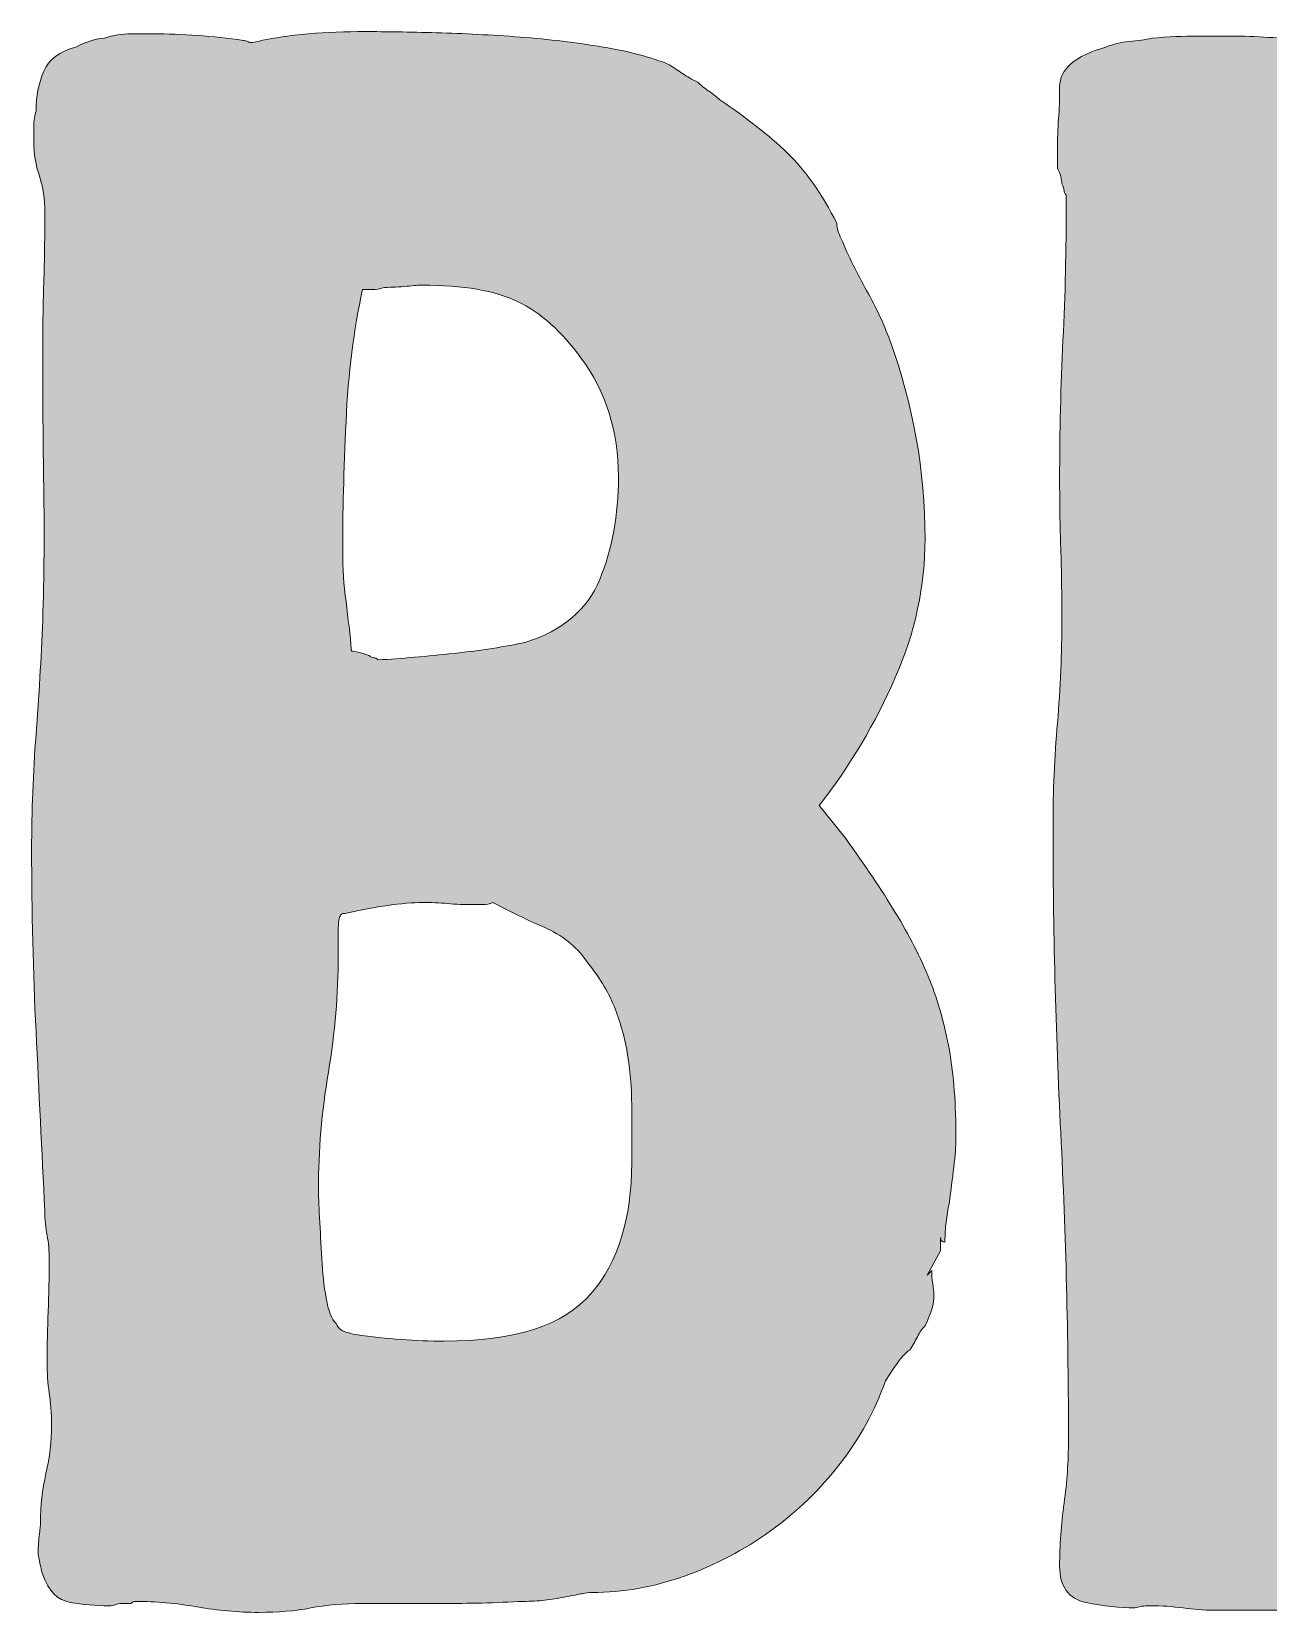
# Model space of a CAD drawing. Header units: inches. Extents: x 97 to 984, y -1026 to -54.
# Drawn here: x 107.5 to 319.1, y -324.4 to -53.7 of the extents above; entities that cross this region are included whole.
import ezdxf

# ---------------------------------------------------------------- set-up
doc = ezdxf.new("R2010")
doc.units = ezdxf.units.IN
doc.header["$MEASUREMENT"] = 0
doc.layers.add('Layer 1', color=7, linetype='Continuous')

# ---------------------------------------------------------------- blocks, each defined once
blk = doc.blocks.new('block 13')
at = {"layer": 'Layer 1', "true_color": 0xea2625}
h = blk.add_hatch(color=20, dxfattribs=at)
h.dxf.hatch_style = 2
edge = h.paths.add_edge_path()
edge.add_spline(control_points=[(242.29, -186.24), (242.29, -186.24), (246.82, -191.9), (246.82, -191.9), (250.09, -196.43), (252.92, -200.65), (255.31, -204.54), (257.7, -208.45), (259.65, -212.28), (261.16, -216.06), (262.67, -219.83), (263.81, -223.86), (264.56, -228.14), (265.32, -232.42), (265.69, -237.45), (265.69, -243.24), (265.69, -244.5), (265.56, -246.13), (265.32, -248.14), (265.06, -250.16), (264.81, -252.17), (264.56, -254.18), (264.31, -255.45), (264.12, -256.58), (264, -257.58), (263.87, -258.59), (263.81, -259.72), (263.81, -260.98), (263.3, -260.98), (263.05, -260.73), (263.05, -260.22), (263.05, -260.22), (263.05, -262.49), (263.05, -262.49), (263.05, -262.49), (260.79, -266.64), (260.79, -266.64), (260.79, -266.64), (261.54, -265.88), (261.54, -265.88), (261.54, -266.64), (261.6, -267.4), (261.73, -268.15), (261.85, -268.91), (261.92, -269.54), (261.92, -270.04), (261.92, -271.55), (261.41, -273.31), (260.41, -275.32), (259.9, -275.83), (259.46, -276.45), (259.09, -277.21), (258.71, -277.96), (258.27, -278.72), (257.77, -279.47), (257.01, -279.98), (256.13, -280.98), (255.12, -282.49), (255.12, -282.49), (253.62, -284.76), (253.62, -284.76), (251.85, -289.8), (249.27, -294.51), (245.88, -298.91), (242.48, -303.32), (238.51, -307.16), (233.98, -310.43), (229.46, -313.7), (224.55, -316.28), (219.26, -318.17), (213.98, -320.05), (208.69, -321), (203.41, -321), (202.9, -321), (202.33, -321.06), (201.71, -321.19), (201.08, -321.32), (200.13, -321.5), (198.88, -321.75), (197.62, -322.01), (196.42, -322.19), (195.29, -322.32), (194.16, -322.45), (192.96, -322.51), (191.7, -322.51), (186.92, -322.76), (182.27, -322.88), (177.74, -322.88), (173.21, -322.88), (168.68, -322.88), (164.15, -322.88), (160.88, -322.88), (157.92, -323.14), (155.28, -323.64), (152.64, -324.15), (149.68, -324.39), (146.41, -324.39), (142.88, -324.39), (139.36, -324.08), (135.84, -323.45), (132.31, -322.83), (128.79, -322.51), (125.27, -322.51), (125.02, -322.51), (124.76, -322.64), (124.52, -322.88), (124.52, -322.88), (123.01, -322.88), (123.01, -322.88), (122.5, -322.88), (122.12, -322.95), (121.87, -323.07), (121.62, -323.2), (121.24, -323.26), (120.74, -323.26), (118.48, -323.26), (116.27, -323.07), (114.13, -322.7), (111.99, -322.32), (110.42, -320.75), (109.42, -317.98), (108.91, -315.97), (108.66, -314.71), (108.66, -314.2), (108.66, -312.95), (108.72, -311.88), (108.85, -310.99), (108.97, -310.12), (109.04, -309.42), (109.04, -308.92), (109.04, -306.15), (109.35, -303.39), (109.98, -300.61), (110.61, -297.85), (110.93, -295.08), (110.93, -292.31), (110.93, -290.3), (110.8, -288.48), (110.55, -286.84), (110.29, -285.2), (110.17, -283.38), (110.17, -281.36), (110.17, -278.6), (110.23, -275.76), (110.36, -272.87), (110.48, -269.98), (110.55, -267.02), (110.55, -264), (110.55, -262.49), (110.42, -261.11), (110.17, -259.84), (109.92, -258.59), (109.79, -257.2), (109.79, -255.69), (109.29, -245.38), (108.78, -235.12), (108.28, -224.93), (107.78, -214.74), (107.53, -204.36), (107.53, -193.79), (107.53, -187.24), (107.78, -180.7), (108.28, -174.16), (108.78, -167.62), (109.16, -161.08), (109.42, -154.53), (109.66, -146.98), (109.73, -139.37), (109.6, -131.69), (109.48, -124.02), (109.42, -116.4), (109.42, -108.85), (109.42, -104.83), (109.48, -100.8), (109.6, -96.77), (109.73, -92.75), (109.79, -88.72), (109.79, -84.69), (109.79, -82.43), (109.48, -80.35), (108.85, -78.46), (108.22, -76.58), (107.91, -74.63), (107.91, -72.61), (107.91, -71.86), (107.91, -70.98), (107.91, -69.97), (107.91, -68.97), (108.03, -68.08), (108.28, -67.33), (108.28, -64.82), (108.72, -62.55), (109.6, -60.53), (110.48, -58.52), (112.31, -57.14), (115.08, -56.38), (117.09, -55.38), (118.72, -54.87), (119.99, -54.87), (121.5, -54.37), (123.01, -54.12), (124.52, -54.12), (126.02, -54.12), (127.28, -54.12), (128.29, -54.12), (133.32, -54.12), (138.48, -54.5), (143.77, -55.25), (144.01, -55.25), (144.27, -55.31), (144.52, -55.44), (144.77, -55.57), (145.02, -55.63), (145.28, -55.63), (148.54, -54.87), (151.75, -54.37), (154.9, -54.12), (158.04, -53.87), (161.25, -53.74), (164.53, -53.74), (168.05, -53.74), (172.14, -53.8), (176.8, -53.93), (181.45, -54.06), (186.23, -54.31), (191.14, -54.68), (196.05, -55.06), (200.77, -55.63), (205.3, -56.38), (209.83, -57.14), (213.6, -58.15), (216.62, -59.4), (217.37, -59.91), (218.13, -60.41), (218.89, -60.91), (219.64, -61.42), (220.52, -61.92), (221.53, -62.42), (222.03, -62.93), (222.66, -63.43), (223.42, -63.93), (224.17, -64.44), (224.8, -64.94), (225.3, -65.44), (229.83, -68.46), (233.66, -71.48), (236.82, -74.5), (239.96, -77.52), (242.79, -81.55), (245.31, -86.58), (245.31, -87.34), (245.56, -88.22), (246.07, -89.22), (247.32, -92.24), (248.77, -95.2), (250.41, -98.09), (252.04, -100.99), (253.36, -103.82), (254.37, -106.59), (258.39, -117.66), (260.41, -128.99), (260.41, -140.56), (260.41, -148.62), (258.71, -156.55), (255.31, -164.34), (251.91, -172.15), (247.58, -179.44), (242.29, -186.24)], knot_values=[0, 0, 0, 0, 1, 1, 1, 2, 2, 2, 3, 3, 3, 4, 4, 4, 5, 5, 5, 6, 6, 6, 7, 7, 7, 8, 8, 8, 9, 9, 9, 10, 10, 10, 11, 11, 11, 12, 12, 12, 13, 13, 13, 14, 14, 14, 15, 15, 15, 16, 16, 16, 17, 17, 17, 18, 18, 18, 19, 19, 19, 20, 20, 20, 21, 21, 21, 22, 22, 22, 23, 23, 23, 24, 24, 24, 25, 25, 25, 26, 26, 26, 27, 27, 27, 28, 28, 28, 29, 29, 29, 30, 30, 30, 31, 31, 31, 32, 32, 32, 33, 33, 33, 34, 34, 34, 35, 35, 35, 36, 36, 36, 37, 37, 37, 38, 38, 38, 39, 39, 39, 40, 40, 40, 41, 41, 41, 42, 42, 42, 43, 43, 43, 44, 44, 44, 45, 45, 45, 46, 46, 46, 47, 47, 47, 48, 48, 48, 49, 49, 49, 50, 50, 50, 51, 51, 51, 52, 52, 52, 53, 53, 53, 54, 54, 54, 55, 55, 55, 56, 56, 56, 57, 57, 57, 58, 58, 58, 59, 59, 59, 60, 60, 60, 61, 61, 61, 62, 62, 62, 63, 63, 63, 64, 64, 64, 65, 65, 65, 66, 66, 66, 67, 67, 67, 68, 68, 68, 69, 69, 69, 70, 70, 70, 71, 71, 71, 72, 72, 72, 73, 73, 73, 74, 74, 74, 75, 75, 75, 76, 76, 76, 77, 77, 77, 78, 78, 78, 79, 79, 79, 80, 80, 80, 81, 81, 81, 82, 82, 82, 83, 83, 83, 84, 84, 84, 85, 85, 85, 86, 86, 86, 87, 87, 87, 88, 88, 88, 89, 89, 89, 89], degree=3, periodic=1)
edge = h.paths.add_edge_path()
edge.add_spline(control_points=[(186.42, -202.85), (185.91, -203.1), (185.35, -203.22), (184.72, -203.22), (184.09, -203.22), (183.53, -203.22), (183.02, -203.22), (181.51, -203.22), (180.07, -203.16), (178.68, -203.03), (177.3, -202.91), (175.85, -202.85), (174.34, -202.85), (172.83, -202.85), (170.76, -203.03), (168.11, -203.41), (165.47, -203.79), (163.14, -204.23), (161.13, -204.73), (160.63, -204.73), (160.38, -204.86), (160.38, -205.11), (160.12, -205.36), (160, -206.24), (160, -207.75), (160, -207.75), (160, -211.9), (160, -211.9), (160, -218.45), (159.43, -225.12), (158.3, -231.91), (157.17, -238.71), (156.6, -245.38), (156.6, -251.92), (156.6, -252.93), (156.66, -254.56), (156.79, -256.83), (156.92, -259.09), (157.04, -261.42), (157.17, -263.81), (157.29, -266.2), (157.54, -268.47), (157.92, -270.6), (158.3, -272.75), (158.86, -274.19), (159.62, -274.94), (159.87, -275.45), (160.19, -275.83), (160.56, -276.08), (160.94, -276.33), (161.76, -276.58), (163.02, -276.83), (168.3, -277.59), (173.34, -277.96), (178.12, -277.96), (190.2, -277.96), (198.56, -275.26), (203.22, -269.85), (207.87, -264.44), (210.2, -256.95), (210.2, -247.39), (210.2, -243.87), (210.2, -240.59), (210.2, -237.57), (210.2, -234.55), (209.95, -231.53), (209.45, -228.51), (208.94, -225.75), (208.19, -223.11), (207.18, -220.59), (206.18, -218.07), (204.54, -215.43), (202.28, -212.66), (200.77, -210.4), (198.37, -208.51), (195.11, -207), (193.84, -206.5), (192.46, -205.87), (190.95, -205.11), (189.44, -204.36), (187.93, -203.6), (186.42, -202.85)], knot_values=[0, 0, 0, 0, 1, 1, 1, 2, 2, 2, 3, 3, 3, 4, 4, 4, 5, 5, 5, 6, 6, 6, 7, 7, 7, 8, 8, 8, 9, 9, 9, 10, 10, 10, 11, 11, 11, 12, 12, 12, 13, 13, 13, 14, 14, 14, 15, 15, 15, 16, 16, 16, 17, 17, 17, 18, 18, 18, 19, 19, 19, 20, 20, 20, 21, 21, 21, 22, 22, 22, 23, 23, 23, 24, 24, 24, 25, 25, 25, 26, 26, 26, 27, 27, 27, 27], degree=3, periodic=1)
edge = h.paths.add_edge_path()
edge.add_spline(control_points=[(164.15, -97.91), (162.64, -104.7), (161.7, -112.25), (161.32, -120.55), (160.94, -128.86), (160.75, -136.28), (160.75, -142.83), (160.75, -145.6), (160.94, -148.43), (161.32, -151.32), (161.7, -154.22), (162.01, -157.05), (162.26, -159.81), (162.76, -159.81), (163.77, -160.07), (165.28, -160.57), (165.53, -160.82), (165.78, -160.94), (166.04, -160.94), (166.29, -160.94), (166.54, -161.08), (166.79, -161.32), (170.82, -161.08), (175.15, -160.7), (179.82, -160.19), (184.47, -159.69), (188.56, -159.06), (192.09, -158.3), (198.37, -156.29), (202.59, -152.71), (204.73, -147.54), (206.87, -142.39), (207.94, -136.54), (207.94, -129.99), (207.94, -122.19), (205.8, -115.4), (201.52, -109.61), (198.25, -105.08), (194.66, -101.87), (190.76, -99.98), (186.86, -98.09), (181.38, -97.15), (174.34, -97.15), (173.84, -97.15), (172.96, -97.22), (171.7, -97.34), (170.44, -97.47), (169.18, -97.53), (167.93, -97.53), (167.17, -97.78), (166.47, -97.91), (165.85, -97.91), (165.22, -97.91), (164.65, -97.91), (164.15, -97.91)], knot_values=[0, 0, 0, 0, 1, 1, 1, 2, 2, 2, 3, 3, 3, 4, 4, 4, 5, 5, 5, 6, 6, 6, 7, 7, 7, 8, 8, 8, 9, 9, 9, 10, 10, 10, 11, 11, 11, 12, 12, 12, 13, 13, 13, 14, 14, 14, 15, 15, 15, 16, 16, 16, 17, 17, 17, 18, 18, 18, 18], degree=3, periodic=1)
h = blk.add_hatch(color=20, dxfattribs=at)
h.dxf.hatch_style = 2
edge = h.paths.add_edge_path()
edge.add_spline(control_points=[(332.13, -279.85), (338.17, -279.85), (344.14, -279.92), (350.06, -280.04), (355.97, -280.17), (361.82, -280.36), (367.61, -280.61), (370.38, -280.86), (373.21, -281.11), (376.11, -281.36), (379, -281.61), (381.83, -281.74), (384.6, -281.74), (386.11, -281.74), (387.74, -281.61), (389.51, -281.36), (391.26, -281.11), (393.03, -280.98), (394.79, -280.98), (394.79, -280.98), (404.23, -280.98), (404.23, -280.98), (406.49, -281.49), (408.88, -282.44), (411.4, -283.82), (413.91, -285.2), (415.17, -287.4), (415.17, -290.42), (415.17, -293.95), (415.24, -297.59), (415.37, -301.37), (415.49, -305.14), (415.3, -308.79), (414.8, -312.31), (414.29, -315.09), (412.28, -317.6), (408.76, -319.87), (405.23, -322.13), (401.71, -323.26), (398.19, -323.26), (398.19, -323.26), (370.63, -323.26), (370.63, -323.26), (368.61, -323.26), (366.54, -323.39), (364.4, -323.64), (362.26, -323.89), (360.19, -324.02), (358.18, -324.02), (358.18, -324.02), (309.86, -324.02), (309.86, -324.02), (308.09, -324.02), (306.33, -323.89), (304.57, -323.64), (302.81, -323.39), (300.92, -323.26), (298.91, -323.26), (297.9, -323.26), (297.02, -323.39), (296.27, -323.64), (293.75, -323.64), (290.98, -323.33), (287.96, -322.7), (284.94, -322.07), (283.43, -319.99), (283.43, -316.47), (283.43, -312.95), (283.68, -309.36), (284.19, -305.71), (284.69, -302.06), (284.94, -298.48), (284.94, -294.95), (284.94, -277.34), (284.5, -259.79), (283.62, -242.29), (282.74, -224.8), (282.3, -207.25), (282.3, -189.63), (282.3, -183.85), (282.55, -178), (283.06, -172.08), (283.56, -166.17), (283.81, -160.19), (283.81, -154.15), (283.81, -150.13), (283.75, -146.16), (283.62, -142.26), (283.49, -138.36), (283.43, -134.4), (283.43, -130.37), (283.43, -122.32), (283.62, -114.39), (284, -106.59), (284.38, -98.79), (284.57, -90.99), (284.57, -83.18), (284.57, -83.18), (284.57, -81.67), (284.57, -81.67), (284.31, -81.43), (284.19, -81.17), (284.19, -80.92), (284.19, -80.67), (284.06, -80.29), (283.81, -79.79), (283.81, -79.03), (283.56, -78.15), (283.06, -77.14), (283.06, -77.14), (283.06, -74.12), (283.06, -74.12), (283.06, -72.11), (283.12, -70.29), (283.25, -68.65), (283.37, -67.02), (283.43, -65.19), (283.43, -63.18), (283.43, -60.16), (286.08, -57.89), (291.36, -56.38), (292.62, -55.88), (293.94, -55.57), (295.33, -55.44), (296.71, -55.31), (298.03, -55.13), (299.29, -54.87), (302.05, -54.62), (304.63, -54.5), (307.03, -54.5), (309.42, -54.5), (310.99, -54.5), (311.75, -54.5), (314.01, -54.5), (316.21, -54.56), (318.35, -54.68), (320.49, -54.81), (322.69, -54.87), (324.96, -54.87), (329.99, -54.87), (333.13, -55.88), (334.39, -57.89), (335.65, -59.91), (336.28, -61.92), (336.28, -63.93), (336.28, -66.95), (336.15, -70.04), (335.9, -73.18), (335.65, -76.33), (335.53, -79.54), (335.53, -82.81), (335.53, -84.57), (335.59, -86.33), (335.72, -88.09), (335.84, -89.85), (335.9, -91.74), (335.9, -93.75), (335.9, -93.75), (335.9, -155.28), (335.9, -155.28), (335.9, -157.8), (335.77, -160.32), (335.53, -162.83), (335.27, -165.35), (335.15, -167.87), (335.15, -170.38), (334.9, -173.91), (334.83, -177.18), (334.96, -180.2), (335.08, -183.22), (335.02, -186.24), (334.77, -189.26), (334.52, -196.56), (334.14, -203.67), (333.64, -210.58), (333.13, -217.51), (332.75, -224.49), (332.51, -231.53), (332.25, -237.83), (332.06, -244.18), (331.94, -250.6), (331.81, -257.01), (331.75, -263.5), (331.75, -270.04), (331.75, -271.55), (331.81, -273.12), (331.94, -274.76), (332.06, -276.4), (332.13, -278.09), (332.13, -279.85)], knot_values=[0, 0, 0, 0, 1, 1, 1, 2, 2, 2, 3, 3, 3, 4, 4, 4, 5, 5, 5, 6, 6, 6, 7, 7, 7, 8, 8, 8, 9, 9, 9, 10, 10, 10, 11, 11, 11, 12, 12, 12, 13, 13, 13, 14, 14, 14, 15, 15, 15, 16, 16, 16, 17, 17, 17, 18, 18, 18, 19, 19, 19, 20, 20, 20, 21, 21, 21, 22, 22, 22, 23, 23, 23, 24, 24, 24, 25, 25, 25, 26, 26, 26, 27, 27, 27, 28, 28, 28, 29, 29, 29, 30, 30, 30, 31, 31, 31, 32, 32, 32, 33, 33, 33, 34, 34, 34, 35, 35, 35, 36, 36, 36, 37, 37, 37, 38, 38, 38, 39, 39, 39, 40, 40, 40, 41, 41, 41, 42, 42, 42, 43, 43, 43, 44, 44, 44, 45, 45, 45, 46, 46, 46, 47, 47, 47, 48, 48, 48, 49, 49, 49, 50, 50, 50, 51, 51, 51, 52, 52, 52, 53, 53, 53, 54, 54, 54, 55, 55, 55, 56, 56, 56, 57, 57, 57, 58, 58, 58, 59, 59, 59, 60, 60, 60, 61, 61, 61, 62, 62, 62, 63, 63, 63, 63], degree=3, periodic=1)
at = {"layer": 'Layer 1', "lineweight": 0}
for points, knots in [([(242.29, -186.24), (242.29, -186.24), (246.82, -191.9), (246.82, -191.9), (250.09, -196.43), (252.92, -200.65), (255.31, -204.54), (257.7, -208.45), (259.65, -212.28), (261.16, -216.06), (262.67, -219.83), (263.81, -223.86), (264.56, -228.14), (265.32, -232.42), (265.69, -237.45), (265.69, -243.24), (265.69, -244.5), (265.56, -246.13), (265.32, -248.14), (265.06, -250.16), (264.81, -252.17), (264.56, -254.18), (264.31, -255.45), (264.12, -256.58), (264, -257.58), (263.87, -258.59), (263.81, -259.72), (263.81, -260.98), (263.3, -260.98), (263.05, -260.73), (263.05, -260.22), (263.05, -260.22), (263.05, -262.49), (263.05, -262.49), (263.05, -262.49), (260.79, -266.64), (260.79, -266.64), (260.79, -266.64), (261.54, -265.88), (261.54, -265.88), (261.54, -266.64), (261.6, -267.4), (261.73, -268.15), (261.85, -268.91), (261.92, -269.54), (261.92, -270.04), (261.92, -271.55), (261.41, -273.31), (260.41, -275.32), (259.9, -275.83), (259.46, -276.45), (259.09, -277.21), (258.71, -277.96), (258.27, -278.72), (257.77, -279.47), (257.01, -279.98), (256.13, -280.98), (255.12, -282.49), (255.12, -282.49), (253.62, -284.76), (253.62, -284.76), (251.85, -289.8), (249.27, -294.51), (245.88, -298.91), (242.48, -303.32), (238.51, -307.16), (233.98, -310.43), (229.46, -313.7), (224.55, -316.28), (219.26, -318.17), (213.98, -320.05), (208.69, -321), (203.41, -321), (202.9, -321), (202.33, -321.06), (201.71, -321.19), (201.08, -321.32), (200.13, -321.5), (198.88, -321.75), (197.62, -322.01), (196.42, -322.19), (195.29, -322.32), (194.16, -322.45), (192.96, -322.51), (191.7, -322.51), (186.92, -322.76), (182.27, -322.88), (177.74, -322.88), (173.21, -322.88), (168.68, -322.88), (164.15, -322.88), (160.88, -322.88), (157.92, -323.14), (155.28, -323.64), (152.64, -324.15), (149.68, -324.39), (146.41, -324.39), (142.88, -324.39), (139.36, -324.08), (135.84, -323.45), (132.31, -322.83), (128.79, -322.51), (125.27, -322.51), (125.02, -322.51), (124.76, -322.64), (124.52, -322.88), (124.52, -322.88), (123.01, -322.88), (123.01, -322.88), (122.5, -322.88), (122.12, -322.95), (121.87, -323.07), (121.62, -323.2), (121.24, -323.26), (120.74, -323.26), (118.48, -323.26), (116.27, -323.07), (114.13, -322.7), (111.99, -322.32), (110.42, -320.75), (109.42, -317.98), (108.91, -315.97), (108.66, -314.71), (108.66, -314.2), (108.66, -312.95), (108.72, -311.88), (108.85, -310.99), (108.97, -310.12), (109.04, -309.42), (109.04, -308.92), (109.04, -306.15), (109.35, -303.39), (109.98, -300.61), (110.61, -297.85), (110.93, -295.08), (110.93, -292.31), (110.93, -290.3), (110.8, -288.48), (110.55, -286.84), (110.29, -285.2), (110.17, -283.38), (110.17, -281.36), (110.17, -278.6), (110.23, -275.76), (110.36, -272.87), (110.48, -269.98), (110.55, -267.02), (110.55, -264), (110.55, -262.49), (110.42, -261.11), (110.17, -259.84), (109.92, -258.59), (109.79, -257.2), (109.79, -255.69), (109.29, -245.38), (108.78, -235.12), (108.28, -224.93), (107.78, -214.74), (107.53, -204.36), (107.53, -193.79), (107.53, -187.24), (107.78, -180.7), (108.28, -174.16), (108.78, -167.62), (109.16, -161.08), (109.42, -154.53), (109.66, -146.98), (109.73, -139.37), (109.6, -131.69), (109.48, -124.02), (109.42, -116.4), (109.42, -108.85), (109.42, -104.83), (109.48, -100.8), (109.6, -96.77), (109.73, -92.75), (109.79, -88.72), (109.79, -84.69), (109.79, -82.43), (109.48, -80.35), (108.85, -78.46), (108.22, -76.58), (107.91, -74.63), (107.91, -72.61), (107.91, -71.86), (107.91, -70.98), (107.91, -69.97), (107.91, -68.97), (108.03, -68.08), (108.28, -67.33), (108.28, -64.82), (108.72, -62.55), (109.6, -60.53), (110.48, -58.52), (112.31, -57.14), (115.08, -56.38), (117.09, -55.38), (118.72, -54.87), (119.99, -54.87), (121.5, -54.37), (123.01, -54.12), (124.52, -54.12), (126.02, -54.12), (127.28, -54.12), (128.29, -54.12), (133.32, -54.12), (138.48, -54.5), (143.77, -55.25), (144.01, -55.25), (144.27, -55.31), (144.52, -55.44), (144.77, -55.57), (145.02, -55.63), (145.28, -55.63), (148.54, -54.87), (151.75, -54.37), (154.9, -54.12), (158.04, -53.87), (161.25, -53.74), (164.53, -53.74), (168.05, -53.74), (172.14, -53.8), (176.8, -53.93), (181.45, -54.06), (186.23, -54.31), (191.14, -54.68), (196.05, -55.06), (200.77, -55.63), (205.3, -56.38), (209.83, -57.14), (213.6, -58.15), (216.62, -59.4), (217.37, -59.91), (218.13, -60.41), (218.89, -60.91), (219.64, -61.42), (220.52, -61.92), (221.53, -62.42), (222.03, -62.93), (222.66, -63.43), (223.42, -63.93), (224.17, -64.44), (224.8, -64.94), (225.3, -65.44), (229.83, -68.46), (233.66, -71.48), (236.82, -74.5), (239.96, -77.52), (242.79, -81.55), (245.31, -86.58), (245.31, -87.34), (245.56, -88.22), (246.07, -89.22), (247.32, -92.24), (248.77, -95.2), (250.41, -98.09), (252.04, -100.99), (253.36, -103.82), (254.37, -106.59), (258.39, -117.66), (260.41, -128.99), (260.41, -140.56), (260.41, -148.62), (258.71, -156.55), (255.31, -164.34), (251.91, -172.15), (247.58, -179.44), (242.29, -186.24)], [0, 0, 0, 0, 1, 1, 1, 2, 2, 2, 3, 3, 3, 4, 4, 4, 5, 5, 5, 6, 6, 6, 7, 7, 7, 8, 8, 8, 9, 9, 9, 10, 10, 10, 11, 11, 11, 12, 12, 12, 13, 13, 13, 14, 14, 14, 15, 15, 15, 16, 16, 16, 17, 17, 17, 18, 18, 18, 19, 19, 19, 20, 20, 20, 21, 21, 21, 22, 22, 22, 23, 23, 23, 24, 24, 24, 25, 25, 25, 26, 26, 26, 27, 27, 27, 28, 28, 28, 29, 29, 29, 30, 30, 30, 31, 31, 31, 32, 32, 32, 33, 33, 33, 34, 34, 34, 35, 35, 35, 36, 36, 36, 37, 37, 37, 38, 38, 38, 39, 39, 39, 40, 40, 40, 41, 41, 41, 42, 42, 42, 43, 43, 43, 44, 44, 44, 45, 45, 45, 46, 46, 46, 47, 47, 47, 48, 48, 48, 49, 49, 49, 50, 50, 50, 51, 51, 51, 52, 52, 52, 53, 53, 53, 54, 54, 54, 55, 55, 55, 56, 56, 56, 57, 57, 57, 58, 58, 58, 59, 59, 59, 60, 60, 60, 61, 61, 61, 62, 62, 62, 63, 63, 63, 64, 64, 64, 65, 65, 65, 66, 66, 66, 67, 67, 67, 68, 68, 68, 69, 69, 69, 70, 70, 70, 71, 71, 71, 72, 72, 72, 73, 73, 73, 74, 74, 74, 75, 75, 75, 76, 76, 76, 77, 77, 77, 78, 78, 78, 79, 79, 79, 80, 80, 80, 81, 81, 81, 82, 82, 82, 83, 83, 83, 84, 84, 84, 85, 85, 85, 86, 86, 86, 87, 87, 87, 88, 88, 88, 89, 89, 89, 89]), ([(332.13, -279.85), (338.17, -279.85), (344.14, -279.92), (350.06, -280.04), (355.97, -280.17), (361.82, -280.36), (367.61, -280.61), (370.38, -280.86), (373.21, -281.11), (376.11, -281.36), (379, -281.61), (381.83, -281.74), (384.6, -281.74), (386.11, -281.74), (387.74, -281.61), (389.51, -281.36), (391.26, -281.11), (393.03, -280.98), (394.79, -280.98), (394.79, -280.98), (404.23, -280.98), (404.23, -280.98), (406.49, -281.49), (408.88, -282.44), (411.4, -283.82), (413.91, -285.2), (415.17, -287.4), (415.17, -290.42), (415.17, -293.95), (415.24, -297.59), (415.37, -301.37), (415.49, -305.14), (415.3, -308.79), (414.8, -312.31), (414.29, -315.09), (412.28, -317.6), (408.76, -319.87), (405.23, -322.13), (401.71, -323.26), (398.19, -323.26), (398.19, -323.26), (370.63, -323.26), (370.63, -323.26), (368.61, -323.26), (366.54, -323.39), (364.4, -323.64), (362.26, -323.89), (360.19, -324.02), (358.18, -324.02), (358.18, -324.02), (309.86, -324.02), (309.86, -324.02), (308.09, -324.02), (306.33, -323.89), (304.57, -323.64), (302.81, -323.39), (300.92, -323.26), (298.91, -323.26), (297.9, -323.26), (297.02, -323.39), (296.27, -323.64), (293.75, -323.64), (290.98, -323.33), (287.96, -322.7), (284.94, -322.07), (283.43, -319.99), (283.43, -316.47), (283.43, -312.95), (283.68, -309.36), (284.19, -305.71), (284.69, -302.06), (284.94, -298.48), (284.94, -294.95), (284.94, -277.34), (284.5, -259.79), (283.62, -242.29), (282.74, -224.8), (282.3, -207.25), (282.3, -189.63), (282.3, -183.85), (282.55, -178), (283.06, -172.08), (283.56, -166.17), (283.81, -160.19), (283.81, -154.15), (283.81, -150.13), (283.75, -146.16), (283.62, -142.26), (283.49, -138.36), (283.43, -134.4), (283.43, -130.37), (283.43, -122.32), (283.62, -114.39), (284, -106.59), (284.38, -98.79), (284.57, -90.99), (284.57, -83.18), (284.57, -83.18), (284.57, -81.67), (284.57, -81.67), (284.31, -81.43), (284.19, -81.17), (284.19, -80.92), (284.19, -80.67), (284.06, -80.29), (283.81, -79.79), (283.81, -79.03), (283.56, -78.15), (283.06, -77.14), (283.06, -77.14), (283.06, -74.12), (283.06, -74.12), (283.06, -72.11), (283.12, -70.29), (283.25, -68.65), (283.37, -67.02), (283.43, -65.19), (283.43, -63.18), (283.43, -60.16), (286.08, -57.89), (291.36, -56.38), (292.62, -55.88), (293.94, -55.57), (295.33, -55.44), (296.71, -55.31), (298.03, -55.13), (299.29, -54.87), (302.05, -54.62), (304.63, -54.5), (307.03, -54.5), (309.42, -54.5), (310.99, -54.5), (311.75, -54.5), (314.01, -54.5), (316.21, -54.56), (318.35, -54.68), (320.49, -54.81), (322.69, -54.87), (324.96, -54.87), (329.99, -54.87), (333.13, -55.88), (334.39, -57.89), (335.65, -59.91), (336.28, -61.92), (336.28, -63.93), (336.28, -66.95), (336.15, -70.04), (335.9, -73.18), (335.65, -76.33), (335.53, -79.54), (335.53, -82.81), (335.53, -84.57), (335.59, -86.33), (335.72, -88.09), (335.84, -89.85), (335.9, -91.74), (335.9, -93.75), (335.9, -93.75), (335.9, -155.28), (335.9, -155.28), (335.9, -157.8), (335.77, -160.32), (335.53, -162.83), (335.27, -165.35), (335.15, -167.87), (335.15, -170.38), (334.9, -173.91), (334.83, -177.18), (334.96, -180.2), (335.08, -183.22), (335.02, -186.24), (334.77, -189.26), (334.52, -196.56), (334.14, -203.67), (333.64, -210.58), (333.13, -217.51), (332.75, -224.49), (332.51, -231.53), (332.25, -237.83), (332.06, -244.18), (331.94, -250.6), (331.81, -257.01), (331.75, -263.5), (331.75, -270.04), (331.75, -271.55), (331.81, -273.12), (331.94, -274.76), (332.06, -276.4), (332.13, -278.09), (332.13, -279.85)], [0, 0, 0, 0, 1, 1, 1, 2, 2, 2, 3, 3, 3, 4, 4, 4, 5, 5, 5, 6, 6, 6, 7, 7, 7, 8, 8, 8, 9, 9, 9, 10, 10, 10, 11, 11, 11, 12, 12, 12, 13, 13, 13, 14, 14, 14, 15, 15, 15, 16, 16, 16, 17, 17, 17, 18, 18, 18, 19, 19, 19, 20, 20, 20, 21, 21, 21, 22, 22, 22, 23, 23, 23, 24, 24, 24, 25, 25, 25, 26, 26, 26, 27, 27, 27, 28, 28, 28, 29, 29, 29, 30, 30, 30, 31, 31, 31, 32, 32, 32, 33, 33, 33, 34, 34, 34, 35, 35, 35, 36, 36, 36, 37, 37, 37, 38, 38, 38, 39, 39, 39, 40, 40, 40, 41, 41, 41, 42, 42, 42, 43, 43, 43, 44, 44, 44, 45, 45, 45, 46, 46, 46, 47, 47, 47, 48, 48, 48, 49, 49, 49, 50, 50, 50, 51, 51, 51, 52, 52, 52, 53, 53, 53, 54, 54, 54, 55, 55, 55, 56, 56, 56, 57, 57, 57, 58, 58, 58, 59, 59, 59, 60, 60, 60, 61, 61, 61, 62, 62, 62, 63, 63, 63, 63]), ([(164.15, -97.91), (162.64, -104.7), (161.7, -112.25), (161.32, -120.55), (160.94, -128.86), (160.75, -136.28), (160.75, -142.83), (160.75, -145.6), (160.94, -148.43), (161.32, -151.32), (161.7, -154.22), (162.01, -157.05), (162.26, -159.81), (162.76, -159.81), (163.77, -160.07), (165.28, -160.57), (165.53, -160.82), (165.78, -160.94), (166.04, -160.94), (166.29, -160.94), (166.54, -161.08), (166.79, -161.32), (170.82, -161.08), (175.15, -160.7), (179.82, -160.19), (184.47, -159.69), (188.56, -159.06), (192.09, -158.3), (198.37, -156.29), (202.59, -152.71), (204.73, -147.54), (206.87, -142.39), (207.94, -136.54), (207.94, -129.99), (207.94, -122.19), (205.8, -115.4), (201.52, -109.61), (198.25, -105.08), (194.66, -101.87), (190.76, -99.98), (186.86, -98.09), (181.38, -97.15), (174.34, -97.15), (173.84, -97.15), (172.96, -97.22), (171.7, -97.34), (170.44, -97.47), (169.18, -97.53), (167.93, -97.53), (167.17, -97.78), (166.47, -97.91), (165.85, -97.91), (165.22, -97.91), (164.65, -97.91), (164.15, -97.91)], [0, 0, 0, 0, 1, 1, 1, 2, 2, 2, 3, 3, 3, 4, 4, 4, 5, 5, 5, 6, 6, 6, 7, 7, 7, 8, 8, 8, 9, 9, 9, 10, 10, 10, 11, 11, 11, 12, 12, 12, 13, 13, 13, 14, 14, 14, 15, 15, 15, 16, 16, 16, 17, 17, 17, 18, 18, 18, 18]), ([(186.42, -202.85), (185.91, -203.1), (185.35, -203.22), (184.72, -203.22), (184.09, -203.22), (183.53, -203.22), (183.02, -203.22), (181.51, -203.22), (180.07, -203.16), (178.68, -203.03), (177.3, -202.91), (175.85, -202.85), (174.34, -202.85), (172.83, -202.85), (170.76, -203.03), (168.11, -203.41), (165.47, -203.79), (163.14, -204.23), (161.13, -204.73), (160.63, -204.73), (160.38, -204.86), (160.38, -205.11), (160.12, -205.36), (160, -206.24), (160, -207.75), (160, -207.75), (160, -211.9), (160, -211.9), (160, -218.45), (159.43, -225.12), (158.3, -231.91), (157.17, -238.71), (156.6, -245.38), (156.6, -251.92), (156.6, -252.93), (156.66, -254.56), (156.79, -256.83), (156.92, -259.09), (157.04, -261.42), (157.17, -263.81), (157.29, -266.2), (157.54, -268.47), (157.92, -270.6), (158.3, -272.75), (158.86, -274.19), (159.62, -274.94), (159.87, -275.45), (160.19, -275.83), (160.56, -276.08), (160.94, -276.33), (161.76, -276.58), (163.02, -276.83), (168.3, -277.59), (173.34, -277.96), (178.12, -277.96), (190.2, -277.96), (198.56, -275.26), (203.22, -269.85), (207.87, -264.44), (210.2, -256.95), (210.2, -247.39), (210.2, -243.87), (210.2, -240.59), (210.2, -237.57), (210.2, -234.55), (209.95, -231.53), (209.45, -228.51), (208.94, -225.75), (208.19, -223.11), (207.18, -220.59), (206.18, -218.07), (204.54, -215.43), (202.28, -212.66), (200.77, -210.4), (198.37, -208.51), (195.11, -207), (193.84, -206.5), (192.46, -205.87), (190.95, -205.11), (189.44, -204.36), (187.93, -203.6), (186.42, -202.85)], [0, 0, 0, 0, 1, 1, 1, 2, 2, 2, 3, 3, 3, 4, 4, 4, 5, 5, 5, 6, 6, 6, 7, 7, 7, 8, 8, 8, 9, 9, 9, 10, 10, 10, 11, 11, 11, 12, 12, 12, 13, 13, 13, 14, 14, 14, 15, 15, 15, 16, 16, 16, 17, 17, 17, 18, 18, 18, 19, 19, 19, 20, 20, 20, 21, 21, 21, 22, 22, 22, 23, 23, 23, 24, 24, 24, 25, 25, 25, 26, 26, 26, 27, 27, 27, 27])]:
    blk.add_open_spline(points, degree=3, knots=knots, dxfattribs=at)
blk = doc.blocks.new('block 2')
at = {"layer": 'Layer 1'}
blk.add_blockref('block 13', (0, 0), dxfattribs=at)

msp = doc.modelspace()

# ---------------------------------------------------------------- block references
at = {"layer": 'Layer 1'}
msp.add_blockref('block 2', (0, 0), dxfattribs=at)

doc.saveas('drawing.dxf')
